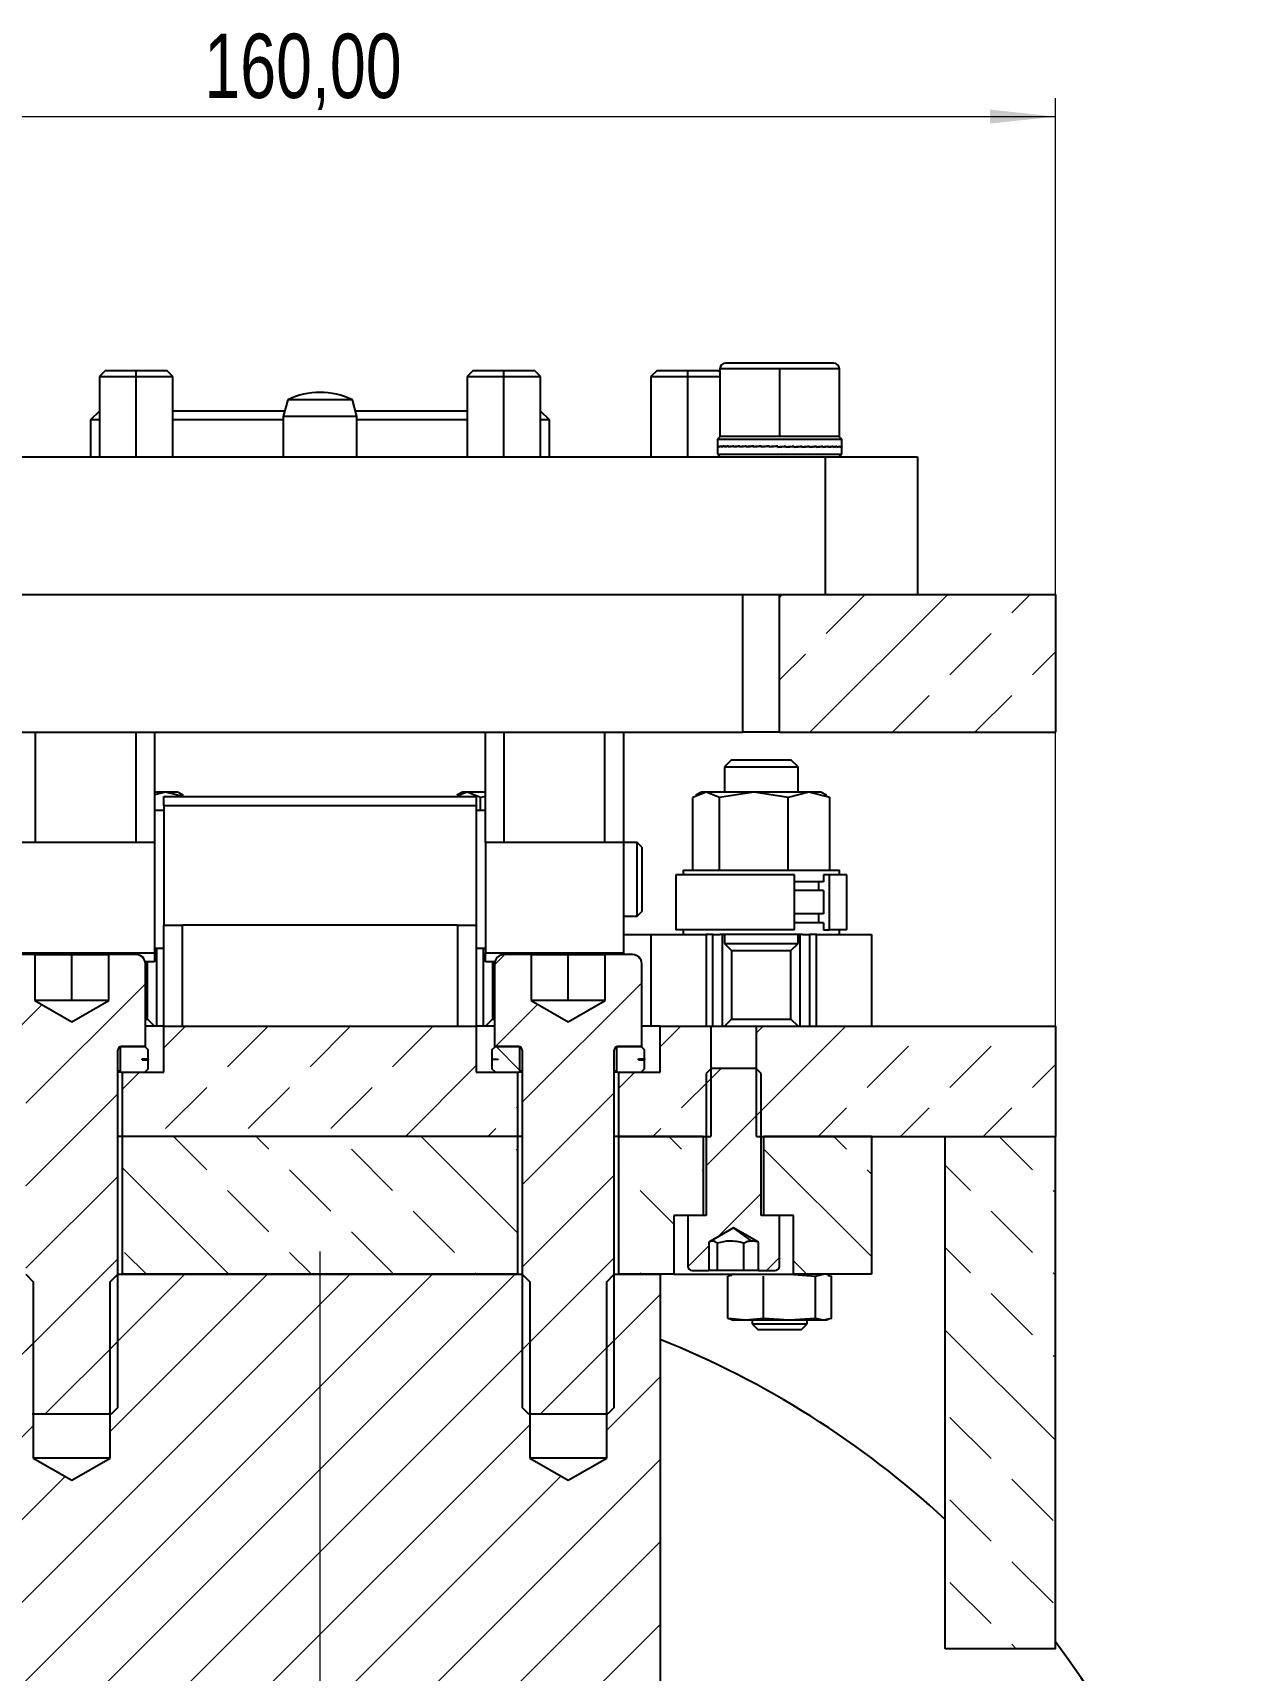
# Model space of a CAD drawing. Header units: millimetres. Extents: x 15 to 1184, y 5 to 836.
# Drawn here: x 778.6 to 844.2, y 159.1 to 248.2 of the extents above; entities that cross this region are included whole.
import ezdxf

# ---------------------------------------------------------------- set-up
doc = ezdxf.new("R2010")
doc.units = ezdxf.units.MM
doc.styles.add('SLDTEXTSTYLE1', font='TXT', dxfattribs={"width": 0.75})
doc.dimstyles.new('SLDDIMSTYLE0', dxfattribs={"dimtxt": 3.5, "dimasz": 3.556, "dimexe": 0, "dimexo": 0.0625, "dimgap": 0.875, "dimtad": 1, "dimlfac": 2, "dimrnd": 1e-09, "dimzin": 12, "dimdsep": 46, "dimtxsty": 'SLDTEXTSTYLE1', "dimsah": 1, "dimcen": 0.09, "dimadec": 0, "dimazin": 3, "dimtfac": 1, "dimtdec": 3, "dimtofl": 0, "dimtmove": 0, "dimatfit": 3, "dimfxl": 1, "dimfrac": 2, "dimtolj": 1, "dimtzin": 12, "dimarcsym": 0})
pattern_1 = [(45, (0, 0), (-8.98026, 8.98026), []), (45, (4.49, 0), (-8.98026, 8.98026), [3.175, -1.5875]), (45, (8.98, 0), (-8.98026, 8.98026), [3.175, -1.5875]), (45, (13.47, 0), (-8.98026, 8.98026), [3.175, -1.5875])]
pattern_2 = [(135, (0, 0), (-8.98026, -8.98026), []), (135, (-2e-14, 4.49), (-8.98026, -8.98026), [3.175, -1.5875]), (135, (-3e-14, 8.98), (-8.98026, -8.98026), [3.175, -1.5875]), (135, (-5e-14, 13.47), (-8.98026, -8.98026), [3.175, -1.5875])]

# ---------------------------------------------------------------- blocks, each defined once
blk = doc.blocks.new('_D_16')
at = {"color": 7, "linetype": 'Continuous', "lineweight": 0}
for p, q in [((754.178, 189.162), (754.178, 244.673)), ((834.178, 189.162), (834.178, 244.673)), ((754.178, 243.673), (834.178, 243.673))]:
    blk.add_line(p, q, dxfattribs=at)
at = {"color": 7, "linetype": 'Continuous', "lineweight": 18}
for points in [[(754.178, 243.673), (757.734, 243.292), (757.734, 244.054)], [(834.178, 243.673), (830.622, 244.054), (830.622, 243.292)]]:
    blk.add_solid(points, dxfattribs=at)
at = {"color": 7, "linetype": 'Continuous', "lineweight": 18, "insert": (787.883, 248.185), "char_height": 3.5, "attachment_point": 1, "style": 'SLDTEXTSTYLE1'}
blk.add_mtext('160,00', dxfattribs=at)
blk = doc.blocks.new('_D_18')
at = {"color": 7, "linetype": 'Continuous', "lineweight": 0}
for p, q in [((776.928, 180.662), (736.006, 180.662)), ((737.006, 130.662), (737.006, 180.662)), ((793.178, 130.662), (736.006, 130.662))]:
    blk.add_line(p, q, dxfattribs=at)
at = {"color": 7, "linetype": 'Continuous', "lineweight": 18}
for points in [[(737.006, 180.662), (736.625, 177.106), (737.387, 177.106)], [(737.006, 130.662), (737.387, 134.218), (736.625, 134.218)]]:
    blk.add_solid(points, dxfattribs=at)
at = {"color": 7, "linetype": 'Continuous', "lineweight": 18, "insert": (732.494, 153.387), "char_height": 3.5, "attachment_point": 1, "rotation": 90, "style": 'SLDTEXTSTYLE1'}
blk.add_mtext('100,00', dxfattribs=at)
blk = doc.blocks.new('SW_CENTERMARKSYMBOL_4')
at = {"color": 0, "linetype": 'Continuous', "lineweight": 18}
blk.add_line((0, 2.5), (0, 51.25), dxfattribs=at)

msp = doc.modelspace()

# ---------------------------------------------------------------- hatches: boundary and pattern name
at = {"linetype": 'Continuous', "lineweight": 18}
h = msp.add_hatch(dxfattribs=at)
h.set_pattern_fill('DIN 201 Leichtmetall und Aluminiumlegierung', style=0, pattern_type=2)
h.set_pattern_definition(pattern_1)
h.paths.add_polyline_path([(834.1777, 217.6618), (819.1777, 217.6618), (819.1777, 210.1618), (834.1777, 210.1618)], flags=0)
h = msp.add_hatch(dxfattribs=at)
h.set_pattern_fill('ANSI31', style=0)
edge = h.paths.add_edge_path(flags=0)
edge.add_line((778.1777, 173.4071), (778.523, 173.0618))
edge.add_line((778.523, 173.0618), (782.8325, 173.0618))
edge.add_line((782.8325, 173.0618), (783.1777, 173.4071))
edge.add_line((783.1777, 173.4071), (783.1777, 192.8618))
edge.add_arc((783.3777, 192.8618), 0.2, 90, 180, ccw=False)
edge.add_line((783.3777, 193.0618), (784.6777, 193.0618))
edge.add_line((784.6777, 193.0618), (784.6777, 197.5618))
edge.add_arc((784.1777, 197.5618), 0.5, 0, 90)
edge.add_line((784.1777, 198.0618), (782.684, 198.0618))
edge.add_line((782.684, 198.0618), (782.684, 195.5618))
edge.add_line((782.684, 195.5618), (780.6777, 194.4035))
edge.add_line((780.6777, 194.4035), (778.6715, 195.5618))
edge.add_line((778.6715, 195.5618), (778.6715, 198.0618))
edge.add_line((778.6715, 198.0618), (777.1777, 198.0618))
edge.add_arc((777.1777, 197.5618), 0.5, 90, 180)
edge.add_line((776.6777, 197.5618), (776.6777, 193.0618))
edge.add_line((776.6777, 193.0618), (777.9777, 193.0618))
edge.add_arc((777.9777, 192.8618), 0.2, 0, 90, ccw=False)
edge.add_line((778.1777, 192.8618), (778.1777, 173.4071))
h = msp.add_hatch(dxfattribs=at)
h.set_pattern_fill('ANSI31', style=0)
edge = h.paths.add_edge_path(flags=0)
edge.add_line((805.1777, 173.4071), (805.523, 173.0618))
edge.add_line((805.523, 173.0618), (809.8325, 173.0618))
edge.add_line((809.8325, 173.0618), (810.1777, 173.4071))
edge.add_line((810.1777, 173.4071), (810.1777, 192.8618))
edge.add_arc((810.3777, 192.8618), 0.2, 90, 180, ccw=False)
edge.add_line((810.3777, 193.0618), (811.6777, 193.0618))
edge.add_line((811.6777, 193.0618), (811.6777, 197.5618))
edge.add_arc((811.1777, 197.5618), 0.5, 0, 90)
edge.add_line((811.1777, 198.0618), (809.684, 198.0618))
edge.add_line((809.684, 198.0618), (809.684, 195.5618))
edge.add_line((809.684, 195.5618), (807.6777, 194.4035))
edge.add_line((807.6777, 194.4035), (805.6715, 195.5618))
edge.add_line((805.6715, 195.5618), (805.6715, 198.0618))
edge.add_line((805.6715, 198.0618), (804.1777, 198.0618))
edge.add_arc((804.1777, 197.5618), 0.5, 90, 180)
edge.add_line((803.6777, 197.5618), (803.6777, 193.0618))
edge.add_line((803.6777, 193.0618), (804.9777, 193.0618))
edge.add_arc((804.9777, 192.8618), 0.2, 0, 90, ccw=False)
edge.add_line((805.1777, 192.8618), (805.1777, 173.4071))
h = msp.add_hatch(dxfattribs=at)
h.set_pattern_fill('DIN 201 Leichtmetall und Aluminiumlegierung', style=0, pattern_type=2)
h.set_pattern_definition(pattern_1)
h.paths.add_polyline_path([(783.4277, 191.6618), (783.4277, 188.1618), (804.9277, 188.1618), (804.9277, 191.6618), (802.6777, 191.6618), (802.6777, 194.1618), (785.6777, 194.1618), (785.6777, 191.6618)], flags=0)
h = msp.add_hatch(dxfattribs=at)
h.set_pattern_fill('DIN 201 Leichtmetall und Aluminiumlegierung', style=0, pattern_type=2)
h.set_pattern_definition(pattern_1)
h.paths.add_polyline_path([(815.4277, 188.1618), (815.4277, 194.1618), (812.6777, 194.1618), (812.6777, 191.6618), (810.4277, 191.6618), (810.4277, 188.1618)], flags=0)
h = msp.add_hatch(dxfattribs=at)
h.set_pattern_fill('DIN 201 Leichtmetall und Aluminiumlegierung', style=0, pattern_type=2)
h.set_pattern_definition(pattern_1)
h.paths.add_polyline_path([(834.1777, 194.1618), (817.9277, 194.1618), (817.9277, 188.1618), (834.1777, 188.1618)], flags=0)
h = msp.add_hatch(dxfattribs=at)
h.set_pattern_fill('ANSI31', angle=90, style=0)
h.paths.add_polyline_path([(784.6402, 191.6618), (784.8277, 191.8494), (784.8277, 192.3305), (784.5024, 192.3324), (784.5024, 192.3618), (784.5024, 192.3912), (784.8277, 192.3931), (784.8277, 192.8743), (784.6402, 193.0618), (783.364, 193.0618), (783.3027, 193.0006), (783.3027, 191.7231), (783.364, 191.6618)], flags=0)
h = msp.add_hatch(dxfattribs=at)
h.set_pattern_fill('ANSI31', angle=90, style=0)
h.paths.add_polyline_path([(803.5277, 191.8494), (803.7153, 191.6618), (804.9915, 191.6618), (805.0527, 191.7231), (805.0527, 193.0006), (804.9915, 193.0618), (803.7153, 193.0618), (803.5277, 192.8743), (803.5277, 192.3689), (803.8616, 192.3689), (803.8616, 192.3548), (803.5277, 192.3548)], flags=0)
h = msp.add_hatch(dxfattribs=at)
h.set_pattern_fill('ANSI31', angle=90, style=0)
h.paths.add_polyline_path([(811.6402, 191.6618), (811.8277, 191.8494), (811.8277, 192.3305), (811.5024, 192.3324), (811.5024, 192.3618), (811.5024, 192.3912), (811.8277, 192.3931), (811.8277, 192.8743), (811.6402, 193.0618), (810.364, 193.0618), (810.3027, 193.0006), (810.3027, 191.7231), (810.364, 191.6618)], flags=0)
h = msp.add_hatch(dxfattribs=at)
h.set_pattern_fill('ANSI31', style=0)
edge = h.paths.add_edge_path(flags=0)
edge.add_line((815.1777, 183.8618), (814.1777, 183.8618))
edge.add_line((814.1777, 183.8618), (814.1777, 181.1118))
edge.add_arc((814.4277, 181.1118), 0.25, 180, 270)
edge.add_line((814.4277, 180.8618), (815.323, 180.8618))
edge.add_line((815.323, 180.8618), (815.323, 182.413))
edge.add_line((815.323, 182.413), (816.6777, 183.1952))
edge.add_line((816.6777, 183.1952), (818.0325, 182.413))
edge.add_line((818.0325, 182.413), (818.0325, 180.8618))
edge.add_line((818.0325, 180.8618), (818.9277, 180.8618))
edge.add_arc((818.9277, 181.1118), 0.25, 270, 360)
edge.add_line((819.1777, 181.1118), (819.1777, 183.8618))
edge.add_line((819.1777, 183.8618), (818.1777, 183.8618))
edge.add_line((818.1777, 183.8618), (818.1777, 191.5912))
edge.add_line((818.1777, 191.5912), (817.9071, 191.8618))
edge.add_line((817.9071, 191.8618), (815.4484, 191.8618))
edge.add_line((815.4484, 191.8618), (815.1777, 191.5912))
edge.add_line((815.1777, 191.5912), (815.1777, 183.8618))
h = msp.add_hatch(dxfattribs=at)
h.set_pattern_fill('DIN 201 Leichtmetall und Aluminiumlegierung', angle=90, style=0, pattern_type=2)
h.set_pattern_definition(pattern_2)
h.paths.add_polyline_path([(804.9277, 180.6618), (804.9277, 188.1618), (783.4277, 188.1618), (783.4277, 180.6618)], flags=0)
h = msp.add_hatch(dxfattribs=at)
h.set_pattern_fill('DIN 201 Leichtmetall und Aluminiumlegierung', angle=90, style=0, pattern_type=2)
h.set_pattern_definition(pattern_2)
h.paths.add_polyline_path([(810.4277, 188.1618), (810.4277, 180.6618), (813.4277, 180.6618), (813.4277, 183.8618), (815.0277, 183.8618), (815.0277, 188.1618)], flags=0)
h = msp.add_hatch(dxfattribs=at)
h.set_pattern_fill('DIN 201 Leichtmetall und Aluminiumlegierung', angle=90, style=0, pattern_type=2)
h.set_pattern_definition(pattern_2)
h.paths.add_polyline_path([(824.1777, 180.6618), (824.1777, 188.1618), (818.3277, 188.1618), (818.3277, 183.8618), (819.9277, 183.8618), (819.9277, 180.6618)], flags=0)
h = msp.add_hatch(dxfattribs=at)
h.set_pattern_fill('DIN 201 Leichtmetall und Aluminiumlegierung', angle=90, style=0, pattern_type=2)
h.set_pattern_definition(pattern_2)
h.paths.add_polyline_path([(828.1777, 188.1618), (828.1777, 160.2855), (834.1777, 160.2855), (834.1777, 188.1618)], flags=0)
h = msp.add_hatch(dxfattribs=at)
h.set_pattern_fill('ANSI31', style=0)
h.paths.add_polyline_path([(782.7717, 180.2558), (782.7717, 170.6618), (780.6777, 169.4529), (778.5837, 170.6618), (778.5837, 180.2558), (778.1777, 180.6618), (775.6777, 180.6618), (775.6777, 114.6618), (812.6777, 114.6618), (812.6777, 180.6618), (810.1777, 180.6618), (809.7717, 180.2558), (809.7717, 170.6618), (807.6777, 169.4529), (805.5837, 170.6618), (805.5837, 180.2558), (805.1777, 180.6618), (783.1777, 180.6618)], flags=0)
edge = h.paths.add_edge_path(flags=0)
edge.add_arc((794.1777, 130.6618), 13.75, 0, 360)

# ---------------------------------------------------------------- linework, layer by layer
at = {"color": 7, "linetype": 'Continuous', "lineweight": 25}
for p, q in [((819.1777, 230.2618), (816.2527, 230.2618)), ((822.1027, 230.2618), (819.1777, 230.2618)), ((782.516, 229.8618), (782.1777, 229.5235)), ((782.1777, 229.5235), (782.1777, 225.1618)), ((782.1777, 229.5235), (784.1777, 229.5235)), ((782.516, 229.8618), (784.1777, 229.8618)), ((784.1777, 229.5235), (784.1777, 229.8618)), ((784.1777, 229.8618), (785.8395, 229.8618)), ((784.1777, 229.5235), (786.1777, 229.5235)), ((786.1777, 229.5235), (785.8395, 229.8618)), ((786.1777, 225.1618), (786.1777, 229.5235)), ((802.516, 229.8618), (802.1777, 229.5235)), ((802.1777, 229.5235), (802.1777, 225.1618)), ((802.1777, 229.5235), (804.1777, 229.5235)), ((802.516, 229.8618), (804.1777, 229.8618)), ((804.1777, 229.5235), (804.1777, 229.8618)), ((804.1777, 229.8618), (805.8395, 229.8618)), ((804.1777, 229.5235), (806.1777, 229.5235)), ((806.1777, 229.5235), (805.8395, 229.8618)), ((806.1777, 225.1618), (806.1777, 229.5235)), ((812.516, 229.8618), (812.1777, 229.5235)), ((812.1777, 229.5235), (812.1777, 225.1618)), ((812.1777, 229.5235), (814.1777, 229.5235)), ((812.516, 229.8618), (814.1777, 229.8618)), ((814.1777, 229.5235), (814.1777, 229.8618)), ((814.1777, 229.8618), (815.8395, 229.8618)), ((814.1777, 229.5235), (815.9277, 229.5235)), ((815.9277, 229.7735), (815.8395, 229.8618)), ((815.9277, 229.9368), (815.9277, 226.2618)), ((819.1777, 229.9368), (815.9277, 229.9368)), ((819.1777, 229.9368), (819.1777, 226.2618)), ((822.4277, 229.9368), (819.1777, 229.9368)), ((822.4277, 226.2618), (822.4277, 229.9368)), ((792.4189, 228.2544), (792.1777, 227.3544)), ((795.9366, 228.2544), (792.4189, 228.2544)), ((796.1777, 227.3544), (795.9366, 228.2544)), ((782.1777, 227.6493), (781.6902, 227.1618)), ((786.1777, 227.6618), (792.2601, 227.6618)), ((792.1777, 227.3544), (792.1777, 225.1618)), ((796.1777, 227.3544), (792.1777, 227.3544)), ((796.0954, 227.6618), (802.1777, 227.6618)), ((796.1777, 225.1618), (796.1777, 227.3544)), ((806.6652, 227.1618), (806.1777, 227.6493)), ((781.6902, 227.1618), (781.6902, 225.1618)), ((782.1777, 227.1618), (781.6902, 227.1618)), ((792.1777, 227.1618), (786.1777, 227.1618)), ((802.1777, 227.1618), (796.1777, 227.1618)), ((806.6652, 227.1618), (806.1777, 227.1618)), ((806.6652, 225.1618), (806.6652, 227.1618)), ((815.9501, 226.2618), (815.8027, 226.1145)), ((815.8027, 226.1145), (815.8027, 225.7176)), ((815.8027, 226.1145), (822.5527, 226.1145)), ((815.8027, 225.7061), (815.8027, 225.3092)), ((815.8103, 225.6864), (815.8103, 225.7258)), ((815.8112, 225.7258), (815.8103, 225.7258)), ((815.8112, 225.7384), (815.8112, 225.7118)), ((815.8112, 225.7118), (815.8112, 225.699)), ((815.823, 225.699), (815.8112, 225.699)), ((815.8704, 225.6864), (815.8704, 225.7258)), ((815.8729, 225.7258), (815.8704, 225.7258)), ((815.8729, 225.7384), (815.8729, 225.7118)), ((815.8729, 225.7118), (815.8729, 225.699)), ((815.9025, 225.6991), (815.8729, 225.699)), ((819.1777, 226.2618), (815.9277, 226.2618)), ((815.9895, 225.6864), (815.9895, 225.7258)), ((815.9937, 225.7258), (815.9895, 225.7258)), ((815.9937, 225.7384), (815.9937, 225.7118)), ((815.9937, 225.7118), (815.9937, 225.699)), ((816.0408, 225.6992), (815.9937, 225.699)), ((816.1655, 225.6864), (816.1655, 225.7258)), ((816.1713, 225.7258), (816.1655, 225.7258)), ((816.1713, 225.7384), (816.1713, 225.7118)), ((816.1713, 225.7118), (816.1713, 225.699)), ((816.2354, 225.6994), (816.1713, 225.699)), ((816.3952, 225.6864), (816.3952, 225.7258)), ((816.4025, 225.7258), (816.3952, 225.7258)), ((816.4025, 225.7384), (816.4025, 225.7118)), ((816.4025, 225.7118), (816.4025, 225.699)), ((816.483, 225.6995), (816.4025, 225.699)), ((816.6747, 225.6864), (816.6747, 225.7258)), ((816.6833, 225.7257), (816.6747, 225.7258)), ((816.6833, 225.7384), (816.6833, 225.7118)), ((816.6833, 225.7118), (816.6833, 225.699)), ((816.7792, 225.6997), (816.6833, 225.699)), ((816.9987, 225.6864), (816.9987, 225.7258)), ((817.0085, 225.7257), (816.9987, 225.7258)), ((817.0085, 225.7384), (817.0085, 225.7118)), ((817.0086, 225.7118), (817.0086, 225.699)), ((817.1192, 225.6999), (817.0086, 225.699)), ((817.3617, 225.6864), (817.3617, 225.7258)), ((817.3725, 225.7257), (817.3617, 225.7258)), ((817.3725, 225.7384), (817.3725, 225.7118)), ((817.3725, 225.7118), (817.3725, 225.699)), ((817.4973, 225.7002), (817.3725, 225.699)), ((817.7571, 225.6864), (817.7571, 225.7258)), ((817.7687, 225.7256), (817.7571, 225.7258)), ((817.7687, 225.7258), (817.7674, 225.7257)), ((817.7687, 225.7384), (817.7687, 225.7118)), ((817.7687, 225.7118), (817.7687, 225.699)), ((817.8791, 225.7004), (817.7687, 225.699)), ((817.8684, 225.7003), (817.8684, 225.697)), ((818.1901, 225.7295), (817.8791, 225.7004)), ((818.1778, 225.6864), (818.1778, 225.7258)), ((818.1901, 225.7256), (818.1778, 225.7258)), ((818.1901, 225.7384), (818.1901, 225.7118)), ((818.1901, 225.7118), (818.1901, 225.699)), ((818.2673, 225.7004), (818.1901, 225.699)), ((818.2562, 225.7002), (818.2562, 225.6935)), ((818.629, 225.7329), (818.2673, 225.7004)), ((818.6164, 225.6864), (818.6164, 225.7258)), ((818.629, 225.7254), (818.6164, 225.7258)), ((818.629, 225.7384), (818.629, 225.7118)), ((818.629, 225.7118), (818.629, 225.699)), ((818.6718, 225.7004), (818.629, 225.699)), ((818.6604, 225.7), (818.6604, 225.6903)), ((819.0778, 225.7361), (818.6718, 225.7004)), ((819.065, 225.6864), (819.065, 225.7258)), ((819.0738, 225.7243), (819.065, 225.7258)), ((819.0738, 225.6879), (819.065, 225.6864)), ((819.0738, 225.6879), (819.4891, 225.7243)), ((819.0738, 225.7243), (819.0738, 225.7118)), ((819.0738, 225.7118), (819.0738, 225.6879)), ((819.0738, 225.7118), (819.0778, 225.7118)), ((819.0778, 225.7384), (819.0778, 225.7118)), ((819.0778, 225.7118), (819.0778, 225.699)), ((822.4277, 226.2618), (819.1777, 226.2618)), ((819.4891, 225.7243), (819.5156, 225.7258)), ((819.5005, 225.7249), (819.5005, 225.736)), ((819.5156, 225.6864), (819.5156, 225.7258)), ((819.5156, 225.6903), (819.8988, 225.7243)), ((819.5156, 225.7118), (819.5283, 225.7118)), ((819.5156, 225.6996), (819.5283, 225.699)), ((819.5283, 225.7384), (819.5283, 225.7118)), ((819.5283, 225.7118), (819.5283, 225.699)), ((819.8988, 225.7243), (819.9601, 225.7258)), ((819.9101, 225.7245), (819.9101, 225.7328)), ((819.9601, 225.6864), (819.9601, 225.7258)), ((819.9601, 225.6935), (820.2956, 225.7243)), ((819.9601, 225.7118), (819.9726, 225.7118)), ((819.9601, 225.6992), (819.9726, 225.699)), ((819.9726, 225.7384), (819.9726, 225.7118)), ((819.9726, 225.7118), (819.9726, 225.699)), ((820.2956, 225.7243), (820.3907, 225.7258)), ((820.3066, 225.7244), (820.3066, 225.7295)), ((820.3907, 225.6864), (820.3907, 225.7258)), ((820.3907, 225.6971), (820.6725, 225.7243)), ((820.3907, 225.7118), (820.4027, 225.7118)), ((820.3907, 225.6991), (820.4027, 225.699)), ((820.4027, 225.7384), (820.4027, 225.7118)), ((820.4027, 225.7118), (820.4027, 225.699)), ((820.6725, 225.7243), (820.7997, 225.7258)), ((820.6829, 225.7244), (820.6829, 225.7258)), ((820.7997, 225.6864), (820.7997, 225.7258)), ((820.7997, 225.7118), (820.8109, 225.7118)), ((820.7997, 225.6991), (820.8109, 225.699)), ((820.8109, 225.7384), (820.8109, 225.7118)), ((820.8109, 225.7118), (820.8109, 225.699)), ((821.0614, 225.7246), (821.1797, 225.7258)), ((821.1797, 225.6864), (821.1797, 225.7258)), ((821.1797, 225.7118), (821.19, 225.7118)), ((821.1797, 225.6991), (821.19, 225.699)), ((821.19, 225.7384), (821.19, 225.7118)), ((821.19, 225.7118), (821.19, 225.699)), ((821.4204, 225.7249), (821.524, 225.7258)), ((821.524, 225.6864), (821.524, 225.7258)), ((821.524, 225.7118), (821.5332, 225.7118)), ((821.524, 225.699), (821.5332, 225.699)), ((821.5332, 225.7384), (821.5332, 225.7118)), ((821.5332, 225.7118), (821.5332, 225.699)), ((821.7381, 225.7252), (821.8264, 225.7258)), ((821.8264, 225.6864), (821.8264, 225.7258)), ((821.8264, 225.7118), (821.8344, 225.7118)), ((821.8264, 225.699), (821.8344, 225.699)), ((821.8344, 225.7384), (821.8344, 225.7118)), ((821.8344, 225.7118), (821.8344, 225.699)), ((822.0094, 225.7253), (822.0816, 225.7258)), ((822.0816, 225.6864), (822.0816, 225.7258)), ((822.0816, 225.7118), (822.0881, 225.7118)), ((822.0816, 225.699), (822.0881, 225.699)), ((822.0881, 225.7384), (822.0881, 225.7118)), ((822.0881, 225.7118), (822.0881, 225.699)), ((822.2296, 225.7255), (822.2849, 225.7258)), ((822.2849, 225.6864), (822.2849, 225.7258)), ((822.2849, 225.7118), (822.2899, 225.7118)), ((822.2849, 225.699), (822.2899, 225.699)), ((822.2899, 225.7384), (822.2899, 225.7118)), ((822.2899, 225.7118), (822.2899, 225.699)), ((822.3949, 225.7256), (822.4328, 225.7258)), ((822.5527, 226.1145), (822.4054, 226.2618)), ((822.4328, 225.6864), (822.4328, 225.7258)), ((822.4328, 225.7118), (822.4362, 225.7118)), ((822.4328, 225.699), (822.4362, 225.699)), ((822.4362, 225.7384), (822.4362, 225.7118)), ((822.4362, 225.7118), (822.4362, 225.699)), ((822.5023, 225.7257), (822.5226, 225.7258)), ((822.5226, 225.6864), (822.5226, 225.7258)), ((822.5226, 225.7118), (822.5243, 225.7118)), ((822.5226, 225.699), (822.5243, 225.699)), ((822.5243, 225.7384), (822.5243, 225.7118)), ((822.5243, 225.7118), (822.5243, 225.699)), ((822.5502, 225.7258), (822.5527, 225.7258)), ((822.5527, 225.7373), (822.5527, 226.1145)), ((822.5527, 225.7362), (822.5527, 225.7258)), ((822.5527, 225.6864), (822.5527, 225.7258)), ((822.5527, 225.3092), (822.5527, 225.6864)), ((766.6777, 225.1618), (821.6777, 225.1618)), ((815.8027, 225.3092), (815.9501, 225.1618)), ((815.8027, 225.3092), (822.5527, 225.3092)), ((821.6777, 217.6618), (821.6777, 225.1618)), ((821.6777, 225.1618), (826.6777, 225.1618)), ((822.4054, 225.1618), (822.5527, 225.3092)), ((826.6777, 225.1618), (826.6777, 217.6618)), ((771.1777, 217.6618), (817.1777, 217.6618)), ((817.1777, 210.1618), (817.1777, 217.6618)), ((817.1777, 217.6618), (819.1777, 217.6618)), ((819.1777, 210.1618), (819.1777, 217.6618)), ((819.1777, 217.6618), (834.1777, 217.6618)), ((834.1777, 217.6618), (834.1777, 210.1618)), ((771.1777, 210.1618), (817.1777, 210.1618)), ((778.6777, 210.1618), (778.6777, 204.1618)), ((784.1777, 204.1618), (784.1777, 210.1618)), ((785.1777, 210.1618), (785.1777, 204.1618)), ((803.1777, 204.1618), (803.1777, 210.1618)), ((804.1777, 210.1618), (804.1777, 204.1618)), ((809.6777, 204.1618), (809.6777, 210.1618)), ((810.6777, 210.1618), (810.6777, 204.1618)), ((819.1777, 210.1618), (817.1777, 210.1618)), ((819.1777, 210.1618), (834.1777, 210.1618)), ((816.5612, 208.6618), (816.1777, 208.2783)), ((816.5612, 208.6618), (816.6845, 208.6618)), ((816.6845, 208.6618), (819.7942, 208.6618)), ((820.1777, 208.2783), (819.7942, 208.6618)), ((816.1777, 208.2783), (816.1777, 206.9118)), ((816.1777, 208.2783), (816.3303, 208.2783)), ((816.3303, 208.2783), (820.1777, 208.2783)), ((820.1777, 206.9118), (820.1777, 208.2783)), ((785.7698, 206.9118), (785.1777, 206.76)), ((785.7698, 206.9118), (785.1777, 206.9118)), ((786.7446, 206.6618), (785.7698, 206.9118)), ((786.4277, 206.9118), (785.7698, 206.9118)), ((786.7293, 206.7377), (786.4277, 206.9118)), ((801.9277, 206.9118), (801.6262, 206.7377)), ((802.1838, 206.9118), (801.6485, 206.699)), ((802.1838, 206.9118), (801.9277, 206.9118)), ((802.9139, 206.6216), (802.1838, 206.9118)), ((803.1777, 206.9118), (802.1838, 206.9118)), ((815.1838, 206.9118), (814.4538, 206.6216)), ((814.9277, 206.9118), (814.6262, 206.7377)), ((815.1838, 206.9118), (814.9277, 206.9118)), ((815.9139, 206.6216), (815.1838, 206.9118)), ((817.7758, 206.9118), (815.1838, 206.9118)), ((817.7758, 206.9118), (815.9139, 206.6216)), ((819.6378, 206.6216), (817.7758, 206.9118)), ((820.7698, 206.9118), (817.7758, 206.9118)), ((820.7698, 206.9118), (819.6378, 206.6216)), ((821.9017, 206.6216), (820.7698, 206.9118)), ((821.4277, 206.9118), (820.7698, 206.9118)), ((821.7293, 206.7377), (821.4277, 206.9118)), ((785.6777, 205.9118), (785.1777, 205.9118)), ((785.6777, 206.6618), (802.6777, 206.6618)), ((785.6777, 206.1618), (785.6777, 206.6618)), ((802.6777, 206.1618), (785.6777, 206.1618)), ((785.6777, 206.1618), (785.6777, 199.6618)), ((802.6777, 206.6618), (802.6777, 206.1618)), ((802.6777, 206.1618), (802.6777, 199.6618)), ((803.1777, 205.9118), (802.6777, 205.9118)), ((803.1777, 206.6627), (802.9139, 206.6216)), ((802.9139, 205.9118), (802.9139, 206.6216)), ((814.4538, 202.6613), (814.4538, 206.6216)), ((815.9139, 202.6613), (815.9139, 206.6216)), ((819.6378, 202.6613), (819.6378, 206.6216)), ((821.707, 206.699), (821.9017, 206.6216)), ((821.9017, 202.6613), (821.9017, 206.6216)), ((778.6777, 204.1618), (777.6777, 204.1618)), ((784.1777, 204.1618), (778.6777, 204.1618)), ((785.1777, 204.1618), (784.1777, 204.1618)), ((785.1777, 204.1618), (785.1777, 198.1618)), ((804.1777, 204.1618), (803.1777, 204.1618)), ((803.1777, 204.1618), (803.1777, 198.1618)), ((809.6777, 204.1618), (804.1777, 204.1618)), ((810.6777, 204.1618), (809.6777, 204.1618)), ((811.4277, 204.1618), (810.6777, 204.1618)), ((810.6777, 204.1618), (810.6777, 198.1618)), ((811.6777, 203.9118), (811.4277, 204.1618)), ((811.4277, 200.1618), (811.4277, 204.1618)), ((811.6777, 203.9118), (811.6777, 200.4118)), ((813.5277, 202.4118), (813.5277, 199.4118)), ((819.9869, 202.4118), (813.5277, 202.4118)), ((813.9277, 202.6613), (813.9277, 202.4118)), ((813.9277, 202.6613), (815.6139, 202.6613)), ((815.6139, 202.6613), (822.4277, 202.6613)), ((819.9869, 199.4118), (819.9869, 202.4118)), ((821.5673, 202.4118), (821.5673, 202.0255)), ((821.8863, 202.4118), (821.5673, 202.4118)), ((821.8863, 199.4118), (821.8863, 202.4118)), ((822.8277, 202.4118), (821.8863, 202.4118)), ((822.4277, 202.4118), (822.4277, 202.6613)), ((822.8277, 199.4118), (822.8277, 202.4118)), ((821.5673, 202.0255), (819.9869, 202.0255)), ((821.5673, 201.5483), (819.9869, 201.5483)), ((821.2961, 202.0255), (821.2961, 201.5483)), ((821.5673, 201.5483), (821.5673, 200.2757)), ((785.6777, 194.1618), (785.6777, 199.6618)), ((785.6777, 199.6618), (786.6777, 199.6618)), ((786.6777, 199.6618), (786.6777, 194.1618)), ((801.6777, 199.6618), (786.6777, 199.6618)), ((801.6777, 194.1618), (801.6777, 199.6618)), ((801.6777, 199.6618), (802.6777, 199.6618)), ((802.6777, 199.6618), (802.6777, 194.1618)), ((810.6777, 200.1618), (811.4277, 200.1618)), ((811.4277, 200.1618), (811.6777, 200.4118)), ((821.5673, 200.2757), (819.9869, 200.2757)), ((821.5673, 199.7984), (819.9869, 199.7984)), ((821.2961, 200.2757), (821.2961, 199.7984)), ((821.5673, 199.7984), (821.5673, 199.4118)), ((810.6777, 199.1618), (812.1777, 199.1618)), ((812.1777, 199.1618), (812.1777, 194.1618)), ((812.1777, 199.1618), (815.1777, 199.1618)), ((819.9869, 199.4118), (813.5277, 199.4118)), ((813.9277, 199.4118), (813.9277, 199.1618)), ((815.1777, 199.1618), (815.1777, 194.1618)), ((815.5527, 199.1618), (815.1777, 199.1618)), ((815.5527, 194.1618), (815.5527, 199.1618)), ((815.5527, 199.1618), (815.9397, 199.1618)), ((820.4157, 199.1618), (815.9397, 199.1618)), ((816.0527, 199.1618), (816.0527, 194.1618)), ((816.1777, 199.1618), (816.1777, 198.6618)), ((820.1777, 198.6618), (820.1777, 199.1618)), ((820.3027, 194.1618), (820.3027, 199.1618)), ((820.4157, 199.1618), (820.8027, 199.1618)), ((820.8027, 199.1618), (820.8027, 194.1618)), ((821.1777, 199.1618), (820.8027, 199.1618)), ((821.1777, 194.1618), (821.1777, 199.1618)), ((821.1777, 199.1618), (824.1777, 199.1618)), ((821.5673, 199.4118), (821.8863, 199.4118)), ((822.8277, 199.4118), (821.8863, 199.4118)), ((822.4277, 199.1618), (822.4277, 199.4118)), ((824.1777, 199.1618), (824.1777, 194.1618)), ((778.6715, 198.0618), (777.1777, 198.0618)), ((777.6777, 198.1618), (785.1777, 198.1618)), ((778.6715, 198.0618), (778.6715, 195.5618)), ((778.6715, 198.0618), (780.6777, 198.0618)), ((780.6777, 195.5618), (780.6777, 198.0618)), ((780.6777, 198.0618), (782.684, 198.0618)), ((782.684, 195.5618), (782.684, 198.0618)), ((784.1777, 198.0618), (782.684, 198.0618)), ((785.1777, 198.4118), (785.6777, 198.4118)), ((785.1777, 198.1618), (785.1777, 197.6618)), ((785.3027, 194.1618), (785.3027, 198.4118)), ((802.6777, 198.4118), (803.1777, 198.4118)), ((803.0527, 198.4118), (803.0527, 194.1618)), ((803.1777, 198.1618), (810.6777, 198.1618)), ((803.1777, 197.6618), (803.1777, 198.1618)), ((805.6715, 198.0618), (804.1777, 198.0618)), ((805.6715, 198.0618), (805.6715, 195.5618)), ((805.6715, 198.0618), (807.6777, 198.0618)), ((807.6777, 195.5618), (807.6777, 198.0618)), ((807.6777, 198.0618), (809.684, 198.0618)), ((809.684, 195.5618), (809.684, 198.0618)), ((811.1777, 198.0618), (809.684, 198.0618)), ((810.6777, 198.1618), (810.6777, 198.0618)), ((816.1777, 198.6618), (816.5612, 198.2783)), ((816.1777, 198.6618), (816.3303, 198.6618)), ((816.3303, 198.6618), (820.1777, 198.6618)), ((816.5612, 198.2783), (816.5612, 194.5453)), ((816.5612, 198.2783), (816.6845, 198.2783)), ((816.6845, 198.2783), (819.7942, 198.2783)), ((819.7942, 198.2783), (820.1777, 198.6618)), ((819.7942, 194.5453), (819.7942, 198.2783)), ((785.1777, 197.6618), (784.6676, 197.6618)), ((784.6777, 193.0618), (784.6777, 197.5618)), ((784.7942, 194.5453), (784.7942, 197.6618)), ((803.6878, 197.6618), (803.1777, 197.6618)), ((803.5612, 197.6618), (803.5612, 194.5453)), ((803.6777, 197.5618), (803.6777, 193.0618)), ((811.6777, 193.0618), (811.6777, 197.5618)), ((778.6715, 195.5618), (780.6777, 194.4035)), ((779.6746, 195.5618), (778.6715, 195.5618)), ((781.6809, 195.5618), (779.6746, 195.5618)), ((780.6777, 194.4035), (782.684, 195.5618)), ((782.684, 195.5618), (781.6809, 195.5618)), ((805.6715, 195.5618), (807.6777, 194.4035)), ((806.6746, 195.5618), (805.6715, 195.5618)), ((808.6809, 195.5618), (806.6746, 195.5618)), ((807.6777, 194.4035), (809.684, 195.5618)), ((809.684, 195.5618), (808.6809, 195.5618)), ((784.6777, 194.5453), (784.7942, 194.5453)), ((785.1777, 194.1618), (784.7942, 194.5453)), ((803.5612, 194.5453), (803.1777, 194.1618)), ((803.5612, 194.5453), (803.6845, 194.5453)), ((816.5612, 194.5453), (816.1777, 194.1618)), ((816.5612, 194.5453), (816.6845, 194.5453)), ((816.6845, 194.5453), (819.7942, 194.5453)), ((820.1777, 194.1618), (819.7942, 194.5453)), ((785.6777, 194.1618), (784.6777, 194.1618)), ((785.6777, 191.6618), (785.6777, 194.1618)), ((785.6777, 194.1618), (802.6777, 194.1618)), ((802.6777, 194.1618), (802.6777, 191.6618)), ((803.6777, 194.1618), (802.6777, 194.1618)), ((812.6777, 194.1618), (811.6777, 194.1618)), ((812.6777, 191.6618), (812.6777, 194.1618)), ((812.6777, 194.1618), (815.4277, 194.1618)), ((815.4277, 194.1618), (815.4277, 188.1618)), ((815.4277, 194.1618), (817.9277, 194.1618)), ((817.9277, 188.1618), (817.9277, 194.1618)), ((817.9277, 194.1618), (834.1777, 194.1618)), ((834.1777, 194.1618), (834.1777, 188.1618)), ((783.1777, 173.4071), (783.1777, 192.8618)), ((783.3027, 193.0006), (783.2337, 193.0006)), ((783.3027, 193.0006), (783.364, 193.0618)), ((783.3027, 193.0006), (783.3027, 191.7231)), ((784.6402, 193.0618), (783.364, 193.0618)), ((783.3777, 193.0618), (784.6777, 193.0618)), ((784.6402, 193.0618), (784.8277, 192.8743)), ((784.8277, 192.3931), (784.8277, 192.8743)), ((803.5277, 192.8743), (803.7153, 193.0618)), ((803.5277, 192.8743), (803.5277, 192.3689)), ((803.6777, 193.0618), (804.9777, 193.0618)), ((804.9915, 193.0618), (803.7153, 193.0618)), ((804.9915, 193.0618), (805.0527, 193.0006)), ((805.1218, 193.0006), (805.0527, 193.0006)), ((805.0527, 191.7231), (805.0527, 193.0006)), ((805.1777, 192.8618), (805.1777, 173.4071)), ((810.1777, 173.4071), (810.1777, 192.8618)), ((810.3027, 193.0006), (810.2337, 193.0006)), ((810.3027, 193.0006), (810.364, 193.0618)), ((810.3027, 193.0006), (810.3027, 191.7231)), ((811.6402, 193.0618), (810.364, 193.0618)), ((810.3777, 193.0618), (811.6777, 193.0618)), ((811.6402, 193.0618), (811.8277, 192.8743)), ((811.8277, 192.3931), (811.8277, 192.8743)), ((783.3027, 191.7231), (783.1777, 191.7231)), ((783.364, 191.6618), (783.1777, 191.6618)), ((783.364, 191.6618), (783.3027, 191.7231)), ((783.364, 191.6618), (784.6402, 191.6618)), ((783.4277, 191.6618), (785.6777, 191.6618)), ((783.4277, 188.1618), (783.4277, 191.6618)), ((784.5024, 192.3912), (784.8277, 192.3931)), ((784.5024, 192.3618), (784.5024, 192.3912)), ((784.5024, 192.3618), (784.5033, 192.3618)), ((784.5024, 192.3324), (784.5024, 192.3618)), ((784.5024, 192.3478), (784.8277, 192.346)), ((784.5024, 192.3324), (784.8277, 192.3305)), ((784.5033, 192.3618), (784.5033, 192.3912)), ((784.5033, 192.3618), (784.8277, 192.3618)), ((784.8277, 191.8494), (784.6402, 191.6618)), ((784.8277, 192.3931), (784.8277, 192.3618)), ((784.8277, 192.3618), (784.8277, 192.346)), ((784.8277, 191.8494), (784.8277, 192.3305)), ((802.6777, 191.6618), (804.9277, 191.6618)), ((803.5277, 192.3689), (803.8616, 192.3689)), ((803.5277, 192.3548), (803.5277, 191.8494)), ((803.8616, 192.3548), (803.5277, 192.3548)), ((803.7153, 191.6618), (803.5277, 191.8494)), ((803.7153, 191.6618), (804.9915, 191.6618)), ((803.8616, 192.3689), (803.8616, 192.3548)), ((804.9277, 191.6618), (804.9277, 188.1618)), ((805.0527, 191.7231), (804.9915, 191.6618)), ((805.1777, 191.6618), (804.9915, 191.6618)), ((805.1777, 191.7231), (805.0527, 191.7231)), ((810.3027, 191.7231), (810.1777, 191.7231)), ((810.364, 191.6618), (810.1777, 191.6618)), ((810.364, 191.6618), (810.3027, 191.7231)), ((810.364, 191.6618), (811.6402, 191.6618)), ((810.4277, 188.1618), (810.4277, 191.6618)), ((810.4277, 191.6618), (812.6777, 191.6618)), ((811.5024, 192.3912), (811.8277, 192.3931)), ((811.5024, 192.3618), (811.5024, 192.3912)), ((811.5024, 192.3324), (811.5024, 192.3618)), ((811.5024, 192.3618), (811.5033, 192.3618)), ((811.5024, 192.3478), (811.8277, 192.346)), ((811.5024, 192.3324), (811.8277, 192.3305)), ((811.5033, 192.3618), (811.5033, 192.3912)), ((811.5033, 192.3618), (811.8277, 192.3618)), ((811.8277, 191.8494), (811.6402, 191.6618)), ((811.8277, 192.3931), (811.8277, 192.3618)), ((811.8277, 192.3618), (811.8277, 192.346)), ((811.8277, 191.8494), (811.8277, 192.3305)), ((815.4484, 191.8618), (815.1777, 191.5912)), ((817.9071, 191.8618), (815.4484, 191.8618)), ((818.1777, 191.5912), (817.9071, 191.8618)), ((815.1777, 191.5912), (815.1777, 183.8618)), ((818.1777, 183.8618), (818.1777, 191.5912)), ((783.4277, 188.1618), (783.1777, 188.1618)), ((783.4277, 180.6618), (783.4277, 188.1618)), ((804.9277, 188.1618), (783.4277, 188.1618)), ((804.9277, 188.1618), (804.9277, 180.6618)), ((805.1777, 188.1618), (804.9277, 188.1618)), ((810.4277, 188.1618), (810.1777, 188.1618)), ((810.4277, 180.6618), (810.4277, 188.1618)), ((815.0277, 188.1618), (810.4277, 188.1618)), ((810.4277, 188.1618), (815.4277, 188.1618)), ((815.0277, 188.1618), (815.0277, 183.8618)), ((817.9277, 188.1618), (834.1777, 188.1618)), ((818.3277, 183.8618), (818.3277, 188.1618)), ((824.1777, 188.1618), (818.3277, 188.1618)), ((824.1777, 188.1618), (824.1777, 180.6618)), ((828.1777, 188.1618), (834.1777, 188.1618)), ((828.1777, 160.2855), (828.1777, 188.1618)), ((834.1777, 160.2855), (834.1777, 188.1618)), ((813.4277, 183.8618), (813.4277, 180.6618)), ((815.0277, 183.8618), (813.4277, 183.8618)), ((814.1777, 183.8618), (814.1777, 181.1118)), ((815.1777, 183.8618), (814.1777, 183.8618)), ((819.1777, 183.8618), (818.1777, 183.8618)), ((819.9277, 183.8618), (818.3277, 183.8618)), ((819.1777, 181.1118), (819.1777, 183.8618)), ((819.9277, 180.6618), (819.9277, 183.8618)), ((816.6777, 183.1952), (815.323, 182.413)), ((818.0325, 182.413), (816.6777, 183.1952)), ((817.6718, 182.4735), (816.6777, 183.1952)), ((815.323, 182.413), (815.323, 180.8618)), ((815.8027, 180.8618), (815.8027, 182.3618)), ((817.2343, 180.8618), (817.2343, 182.3618)), ((818.0325, 180.8618), (818.0325, 182.413)), ((778.1777, 180.6618), (778.5837, 180.2558)), ((778.5837, 180.2558), (778.5837, 170.6618)), ((782.7717, 180.2558), (783.1777, 180.6618)), ((782.7717, 170.6618), (782.7717, 180.2558)), ((783.1777, 180.6618), (805.1777, 180.6618)), ((804.9277, 180.6618), (783.4277, 180.6618)), ((805.1777, 180.6618), (805.5837, 180.2558)), ((805.5837, 180.2558), (805.5837, 170.6618)), ((809.7717, 180.2558), (810.1777, 180.6618)), ((809.7717, 170.6618), (809.7717, 180.2558)), ((810.1777, 180.6618), (812.6777, 180.6618)), ((813.4277, 180.6618), (810.4277, 180.6618)), ((812.6777, 180.6618), (812.6777, 114.6618)), ((813.4277, 180.6618), (819.9277, 180.6618)), ((814.4277, 180.8618), (815.323, 180.8618)), ((815.8027, 180.8618), (815.323, 180.8618)), ((817.2343, 180.8618), (815.8027, 180.8618)), ((816.5559, 180.6051), (816.3591, 180.5582)), ((816.3591, 178.2655), (816.3591, 180.5582)), ((816.6777, 180.6618), (816.5499, 180.6276)), ((818.0325, 180.8618), (817.2343, 180.8618)), ((818.0325, 180.8618), (818.9277, 180.8618)), ((818.3081, 178.2655), (818.3081, 180.5582)), ((819.7175, 180.6618), (821.1268, 180.5582)), ((824.1777, 180.6618), (819.9277, 180.6618)), ((821.1268, 180.5582), (821.5616, 180.6618)), ((821.1268, 178.2655), (821.1268, 180.5582)), ((821.8056, 180.6276), (821.6777, 180.6618)), ((821.7996, 180.6051), (821.9964, 180.5582)), ((821.9964, 178.2655), (821.9964, 180.5582)), ((817.3336, 178.1618), (816.3591, 178.2655)), ((816.3591, 178.2655), (816.5559, 178.2185)), ((818.3081, 178.2655), (817.3336, 178.1618)), ((819.7175, 178.1618), (818.3081, 178.2655)), ((821.1268, 178.2655), (819.7175, 178.1618)), ((821.5616, 178.1618), (821.1268, 178.2655)), ((821.9964, 178.2655), (821.5616, 178.1618)), ((816.5499, 178.1961), (816.6777, 178.1618)), ((817.3336, 178.1618), (816.6777, 178.1618)), ((819.7175, 178.1618), (817.3336, 178.1618)), ((817.6777, 178.1618), (817.6777, 177.9686)), ((817.6777, 177.9686), (817.9845, 177.6618)), ((817.6777, 177.9686), (820.6777, 177.9686)), ((817.9845, 177.6618), (820.371, 177.6618)), ((821.5616, 178.1618), (819.7175, 178.1618)), ((820.371, 177.6618), (820.6777, 177.9686)), ((820.6777, 177.9686), (820.6777, 178.1618)), ((821.6777, 178.1618), (821.5616, 178.1618)), ((821.6777, 178.1618), (821.8056, 178.1961)), ((778.523, 173.0618), (782.8325, 173.0618)), ((783.1777, 173.4071), (782.8325, 173.0618)), ((805.523, 173.0618), (805.1777, 173.4071)), ((805.523, 173.0618), (809.8325, 173.0618)), ((810.1777, 173.4071), (809.8325, 173.0618)), ((778.5837, 170.6618), (780.6777, 169.4529)), ((780.6777, 170.6618), (778.5837, 170.6618)), ((780.6777, 169.4529), (782.7717, 170.6618)), ((782.7717, 170.6618), (780.6777, 170.6618)), ((805.5837, 170.6618), (807.6777, 169.4529)), ((807.6777, 170.6618), (805.5837, 170.6618)), ((807.6777, 169.4529), (809.7717, 170.6618)), ((809.7717, 170.6618), (807.6777, 170.6618)), ((834.1777, 160.2855), (828.1777, 160.2855))]:
    msp.add_line(p, q, dxfattribs=at)
at = {"color": 8, "linetype": 'Continuous', "lineweight": 25}
for p, q in [((784.1777, 225.1618), (784.1777, 229.5235)), ((804.1777, 225.1618), (804.1777, 229.5235)), ((814.1777, 225.1618), (814.1777, 229.5235))]:
    msp.add_line(p, q, dxfattribs=at)
at = {"color": 7, "linetype": 'Continuous', "lineweight": 25}
for centre, radius, start, end in [((816.2527, 229.9368), 0.325, 90, 180), ((822.1027, 229.9368), 0.325, 0, 90), ((794.1777, 224.6618), 4, 63.914529, 116.085471), ((784.1777, 197.5618), 0.5, 0, 90), ((804.1777, 197.5618), 0.5, 90, 180), ((811.1777, 197.5618), 0.5, 0, 90), ((783.3777, 192.8618), 0.2, 90, 180), ((804.9777, 192.8618), 0.2, 0, 90), ((810.3777, 192.8618), 0.2, 90, 180), ((814.4277, 181.1118), 0.25, 180, 270), ((818.9277, 181.1118), 0.25, 270, 0), ((794.1777, 130.6618), 50, 47.156357, 68.284383), ((794.1777, 130.6618), 50, 143.130102, 36.869898)]:
    msp.add_arc(centre, radius, start, end, dxfattribs=at)
for centre, major_axis, ratio, start_param, end_param in [((819.1777, 225.7176), (3.375, 0), 0.0874887, 3.0709505, 3.1415927), ((819.1777, 225.7061), (3.375, 0), 0.0874887, 3.0747503, 3.1415927), ((819.1777, 225.7061), (3.375, 0.0397), 0.0866962, 2.9400468, 3.0737316), ((819.1777, 225.7176), (3.375, 0.0397), 0.0866962, 2.9362471, 3.0699292), ((819.1777, 225.7061), (3.375, 0.0786), 0.0843347, 2.8054174, 2.9391022), ((819.1777, 225.7176), (3.375, 0.0786), 0.0843347, 2.8016176, 2.9352997), ((819.1777, 225.7061), (3.375, 0.116), 0.080452, 2.6709302, 2.8046149), ((819.1777, 225.7176), (3.375, 0.116), 0.080452, 2.6671304, 2.8008125), ((819.1777, 225.7061), (3.375, 0.1513), 0.0751252, 2.5366425, 2.6703273), ((819.1777, 225.7176), (3.375, 0.1513), 0.0751252, 2.5328428, 2.6665249), ((819.1777, 225.7061), (3.375, 0.1839), 0.0684588, 2.4025969, 2.5362817), ((819.1777, 225.7176), (3.375, 0.1839), 0.0684588, 2.3987971, 2.5324792), ((819.1777, 225.7061), (3.375, 0.213), 0.060581, 2.2688176, 2.4025023), ((819.1777, 225.7176), (3.375, 0.213), 0.060581, 2.2650178, 2.3986999), ((819.1777, 225.7061), (3.375, 0.2384), 0.0516396, 2.1353097, 2.2689945), ((819.1777, 225.7176), (3.375, 0.2384), 0.0516396, 2.13151, 2.2651921), ((819.1777, 225.7061), (3.375, 0.2594), 0.041799, 2.0020593, 2.1357441), ((819.1777, 225.7176), (3.375, 0.2594), 0.041799, 1.9982596, 2.1319417), ((819.1777, 225.7061), (3.375, 0.2758), 0.0312357, 1.8690344, 2.0027192), ((819.1777, 225.7176), (3.375, 0.2758), 0.0312357, 1.8652347, 1.9989168), ((819.1777, 225.7061), (3.375, 0.2873), 0.0201357, 1.736188, 1.8698728), ((819.1777, 225.7176), (3.375, 0.2873), 0.0201357, 1.7323882, 1.8660703), ((819.1777, 225.7061), (3.375, 0.2938), 0.0086914, 1.6034609, 1.7371457), ((819.1777, 225.7176), (3.375, 0.2938), 0.0086914, 1.5996612, 1.7333432), ((819.1777, 225.7061), (3.375, 0.2951), 0.0029012, 4.6787141, 4.8123989), ((819.1777, 225.7176), (3.375, 0.2951), 0.0029012, 4.6825166, 4.8161986), ((819.1777, 225.7061), (3.375, 0.2912), 0.0144444, 4.8114062, 4.945091), ((819.1777, 225.7176), (3.375, 0.2912), 0.0144444, 4.8152087, 4.9488907), ((819.1777, 225.7061), (3.375, 0.2822), 0.0257409, 4.944185, 5.0778698), ((819.1777, 225.7176), (3.375, 0.2822), 0.0257409, 4.9479875, 5.0816695), ((819.1777, 225.7061), (3.375, 0.2682), 0.0365962, 5.077114, 5.2107988), ((819.1777, 225.7176), (3.375, 0.2682), 0.0365962, 5.0809164, 5.2145985), ((819.1777, 225.7061), (3.375, 0.2494), 0.0468209, 5.2102466, 5.3439314), ((819.1777, 225.7176), (3.375, 0.2494), 0.0468209, 5.2140491, 5.3477311), ((819.1777, 225.7061), (3.375, 0.2262), 0.0562333, 5.3436228, 5.4773076), ((819.1777, 225.7176), (3.375, 0.2262), 0.0562333, 5.3474253, 5.4811073), ((819.1777, 225.7061), (3.375, 0.1989), 0.0646625, 5.4772658, 5.6109506), ((819.1777, 225.7176), (3.375, 0.1989), 0.0646625, 5.4810682, 5.6147503), ((819.1777, 225.7061), (3.375, 0.168), 0.071952, 5.6111801, 5.7448649), ((819.1777, 225.7176), (3.375, 0.168), 0.071952, 5.6149826, 5.7486647), ((819.1777, 225.7061), (3.375, 0.134), 0.0779632, 5.745351, 5.8790358), ((819.1777, 225.7176), (3.375, 0.134), 0.0779632, 5.7491535, 5.8828355), ((819.1777, 225.7061), (3.375, 0.0975), 0.0825794, 5.8797447, 6.0134295), ((819.1777, 225.7176), (3.375, 0.0975), 0.0825794, 5.8835472, 6.0172293), ((819.1777, 225.7061), (3.375, 0.0592), 0.0857093, 6.014311, 6.1479958), ((819.1777, 225.7176), (3.375, 0.0592), 0.0857093, 6.0181135, 6.1517956), ((819.1777, 225.7061), (3.375, 0.0199), 0.0872903, 6.1489865, 6.2826713), ((819.1777, 225.7176), (3.375, 0.0199), 0.0872903, 6.152789, 6.286471), ((780.6777, 192.3548), (4.15, -0.0244), 0.0872903, 0.000514, 0.0432891), ((807.6777, 192.3689), (4.15, 0), 0.0874887, 3.1415927, 3.1804799), ((807.6777, 192.3548), (4.15, -0.0244), 0.0872903, 0.000514, 0.0432891)]:
    msp.add_ellipse(centre, major_axis=major_axis, ratio=ratio, start_param=start_param, end_param=end_param, dxfattribs=at)
for points, knots in [([(815.8027, 182.3618), (815.7119, 182.4173), (815.5527, 182.5145), (815.392, 182.4435), (815.323, 182.413)], [0, 0, 0, 0, 0.5703303, 1, 1, 1, 1]), ([(817.2343, 182.3618), (816.9687, 182.4214), (816.4897, 182.5288), (816.0144, 182.4133), (815.8027, 182.3618)], [0, 0, 0, 0, 0.5544654, 1, 1, 1, 1]), ([(817.6718, 182.4735), (817.5938, 182.4671), (817.4456, 182.455), (817.3022, 182.3918), (817.2343, 182.3618)], [0, 0, 0, 0, 0.5261669, 1, 1, 1, 1]), ([(818.0325, 182.3892), (817.973, 182.4141), (817.8546, 182.4638), (817.7325, 182.4702), (817.6718, 182.4735)], [0, 0, 0, 0, 0.502714, 1, 1, 1, 1])]:
    msp.add_open_spline(points, degree=3, knots=knots, dxfattribs=at)

# ---------------------------------------------------------------- block references
at = {"color": 7, "linetype": 'Continuous', "lineweight": 0}
msp.add_blockref('SW_CENTERMARKSYMBOL_4', (794.1777, 130.6618), dxfattribs=at)

# ---------------------------------------------------------------- dimensions: what is measured, and where the dimension line sits
at = {"color": 7, "linetype": 'Continuous', "lineweight": 18}
dim = msp.add_linear_dim(base=(834.1777, 243.6728), p1=(754.1777, 188.1618), p2=(834.1777, 188.1618), dimstyle='SLDDIMSTYLE0', dxfattribs=at)
dim.commit()
dim.dimension.update_dxf_attribs({"geometry": '_D_16', "text_midpoint": (794.9948, 243.6728), "dimtype": 160})
dim = msp.add_linear_dim(base=(737.0059, 180.6618), p1=(794.1777, 130.6618), p2=(777.9277, 180.6618), angle=90, dimstyle='SLDDIMSTYLE0', dxfattribs=at)
dim.commit()
dim.dimension.update_dxf_attribs({"geometry": '_D_18', "text_midpoint": (737.0059, 160.4986), "dimtype": 160})

doc.saveas('drawing.dxf')
